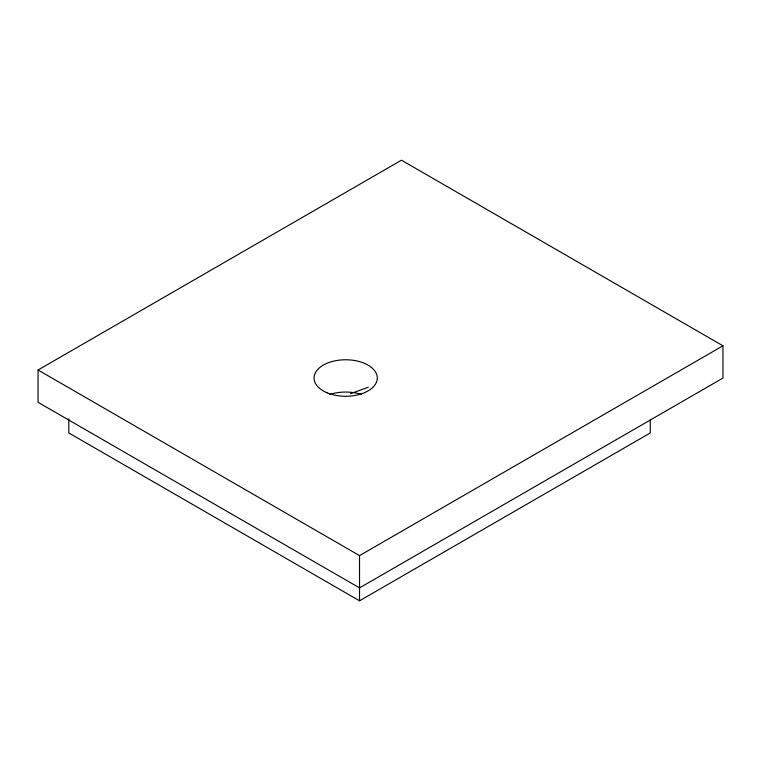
<?xml version="1.0" encoding="UTF-8"?>
<svg xmlns="http://www.w3.org/2000/svg" width="761" height="761" viewBox="0 0 761 761"><rect width="100%" height="100%" fill="white"/><g stroke="black" fill="none" stroke-linecap="round" stroke-linejoin="round"><path stroke-width="1.14" d="M38.05 370.008L401.466 160.191L722.95 345.798L722.95 378.074L359.534 587.892L38.05 402.293L38.05 370.008L359.534 555.616L722.95 345.798M68.804 418.797L68.804 432.952L359.534 600.81L650.265 432.952L650.265 419.977M350.488 393.732L368.353 387.168M359.534 555.616L359.534 600.81M329.751 394.521A31.629 18.264 0 0 1 361.38 394.455M326.973 392.752A31.629 18.264 0 0 0 377.104 379.996A31.629 18.264 0 0 0 332.909 361.313A31.629 18.264 0 0 0 326.973 392.752"/></g></svg>
